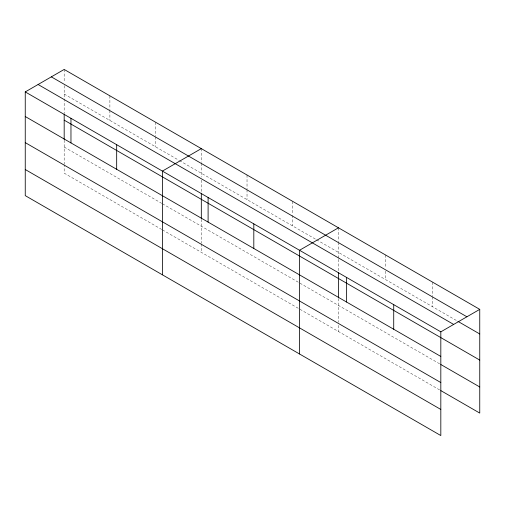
<?xml version="1.0" encoding="UTF-8"?>
<svg xmlns="http://www.w3.org/2000/svg" width="505" height="505" viewBox="0 0 505 505"><rect width="100%" height="100%" fill="white"/><g stroke="black" fill="none" stroke-linecap="round" stroke-linejoin="round"><path stroke-width="0.38" stroke-dasharray="2.52 1.89" d="M64.179 94.05L178.802 160.224M179.483 160.622L315.941 239.402M316.622 239.793L457.227 320.972M64.179 147.05L161.745 203.376M162.427 203.774L440.158 364.118M161.745 229.485L64.179 173.152L64.179 164.706M162.427 229.876L440.158 390.226M432.652 282.181L432.652 296.018M432.652 296.788L432.652 306.781M385.555 254.987L385.555 268.06M385.555 271.135L385.555 279.593M338.457 227.799L338.457 241.636M338.457 242.406L338.457 258.541M338.457 259.311L338.457 271.595M338.457 298.487L338.457 322.291M338.457 325.365L338.457 331.507M292.742 201.407L292.742 214.473M292.742 215.244L292.742 226.006M247.027 175.014L247.027 188.851M247.027 189.621L247.027 199.614M201.318 148.621L201.318 162.459M201.318 163.229L201.318 177.066M201.318 180.133L201.318 191.654M201.318 219.309L201.318 243.113M201.318 243.883L201.318 252.33M155.603 122.229L155.603 136.066M155.603 136.836L155.603 146.829M109.888 95.836L109.888 109.673M109.888 110.444L109.888 120.443M64.179 69.444L64.179 82.517M64.179 85.591L64.179 113.24M64.179 140.131L64.179 163.942"/><path stroke-width="0.76" d="M25.25 91.916L440.821 331.848L440.821 435.556L25.25 195.631L25.25 91.916L64.179 69.444L479.75 309.369L479.75 413.084L440.84 390.617M201.318 148.621L162.389 171.094L162.389 274.802M338.457 227.799L299.528 250.272L299.528 353.98M440.821 331.848L479.75 309.369M51.333 76.861L466.904 316.786M457.909 321.363L479.75 333.975M38.096 84.499L453.667 324.431M64.179 120.152L479.75 360.084M25.25 116.522L440.821 356.448M440.84 364.515L479.75 386.975M25.25 142.625L440.821 382.556M25.25 169.522L440.821 409.454M393.723 304.654L393.723 329.26M346.626 277.46L346.626 302.066M338.457 272.365L338.457 297.716M253.813 223.879L253.813 248.485M208.104 197.487L208.104 222.093M201.318 193.188L201.318 218.539M116.674 144.701L116.674 169.308M70.965 118.309L70.965 142.915M64.179 114.01L64.179 139.361"/></g></svg>
